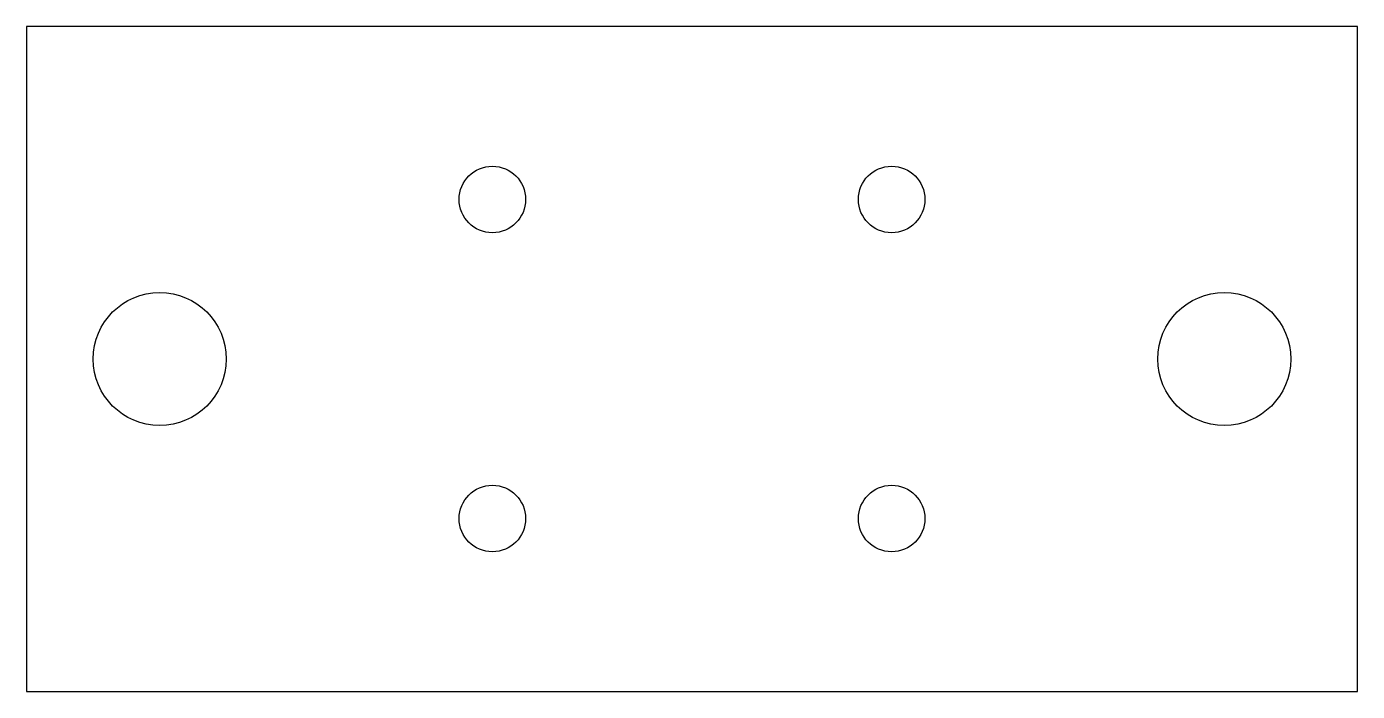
# Model space of a CAD drawing. Header units: millimetres. Extents: x -50 to 50, y -25 to 25.
import ezdxf

# ---------------------------------------------------------------- set-up
doc = ezdxf.new("R2010")
doc.units = ezdxf.units.MM

msp = doc.modelspace()

# ---------------------------------------------------------------- linework, layer by layer
at = {"color": 7, "linetype": 'Continuous', "lineweight": 25}
for p, q in [((50, 25), (-50, 25)), ((-50, 25), (-50, -25)), ((50, -25), (50, 25)), ((-50, -25), (50, -25))]:
    msp.add_line(p, q, dxfattribs=at)
for centre, radius in [((-15, 12), 2.5), ((15, 12), 2.5), ((-40, 0), 5), ((40, 0), 5), ((-15, -12), 2.5), ((15, -12), 2.5)]:
    msp.add_circle(centre, radius, dxfattribs=at)

doc.saveas('drawing.dxf')
